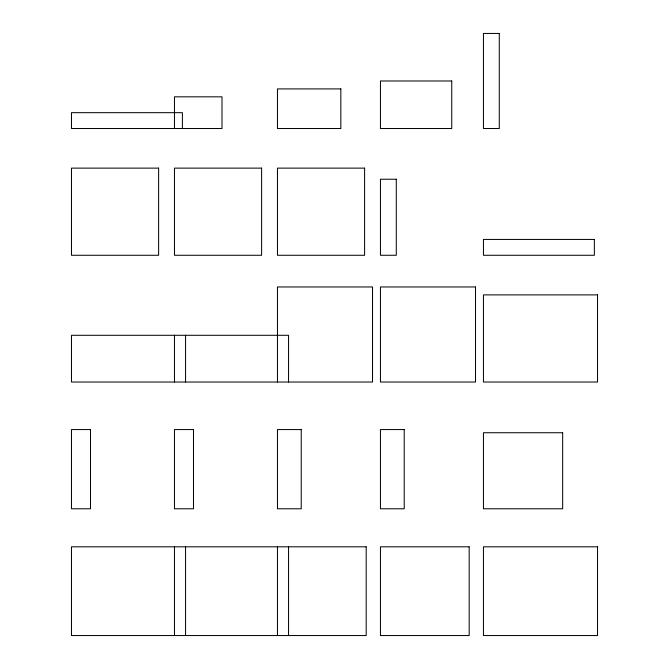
<?xml version="1.0" encoding="UTF-8"?>
<svg xmlns="http://www.w3.org/2000/svg" width="669" height="669" viewBox="0 0 669 669"><rect width="100%" height="100%" fill="white"/><g stroke="black" fill="none" stroke-linecap="round" stroke-linejoin="round"><path stroke-width="1" d="M288.548 382.032L288.548 335.294L71.474 335.294L71.474 382.032L372.524 382.032L372.524 286.968L277.459 286.968L277.459 382.032M288.548 546.816L288.548 635.55M277.459 546.816L277.459 635.55M185.556 335.294L185.556 382.032M185.556 546.816L185.556 635.55M182.394 128.515L182.394 112.676L71.474 112.676L71.474 128.515L221.999 128.515L221.999 96.829L174.467 96.829L174.467 128.515M174.467 335.294L174.467 382.032M174.467 546.816L174.467 635.55M499.283 33.45L483.444 33.45L483.444 128.515L499.283 128.515L499.283 33.45M451.751 80.982L380.452 80.982L380.452 128.515L451.751 128.515L451.751 80.982M340.839 88.91L277.459 88.91L277.459 128.515L340.839 128.515L340.839 88.91M158.62 168.128L71.474 168.128L71.474 255.274L158.62 255.274L158.62 168.128M261.612 168.128L174.467 168.128L174.467 255.274L261.612 255.274L261.612 168.128M364.605 168.128L277.459 168.128L277.459 255.274L364.605 255.274L364.605 168.128M396.291 179.225L380.452 179.225L380.452 255.274L396.291 255.274L396.291 179.225M594.356 239.435L483.444 239.435L483.444 255.274L594.356 255.274L594.356 239.435M475.517 286.968L380.452 286.968L380.452 382.032L475.517 382.032L475.517 286.968M597.526 294.887L483.444 294.887L483.444 382.032L597.526 382.032L597.526 294.887M90.491 429.565L71.474 429.565L71.474 508.791L90.491 508.791L90.491 429.565M193.483 429.565L174.467 429.565L174.467 508.791L193.483 508.791L193.483 429.565M301.226 429.565L277.459 429.565L277.459 508.791L301.226 508.791L301.226 429.565M404.218 429.565L380.452 429.565L380.452 508.791L404.218 508.791L404.218 429.565M562.662 432.734L483.444 432.734L483.444 508.791L562.662 508.791L562.662 432.734M366.186 546.816L71.474 546.816L71.474 635.55L366.186 635.55L366.186 546.816M469.178 546.816L380.452 546.816L380.452 635.55L469.178 635.55L469.178 546.816M597.526 546.816L483.444 546.816L483.444 635.55L597.526 635.55L597.526 546.816"/></g></svg>
